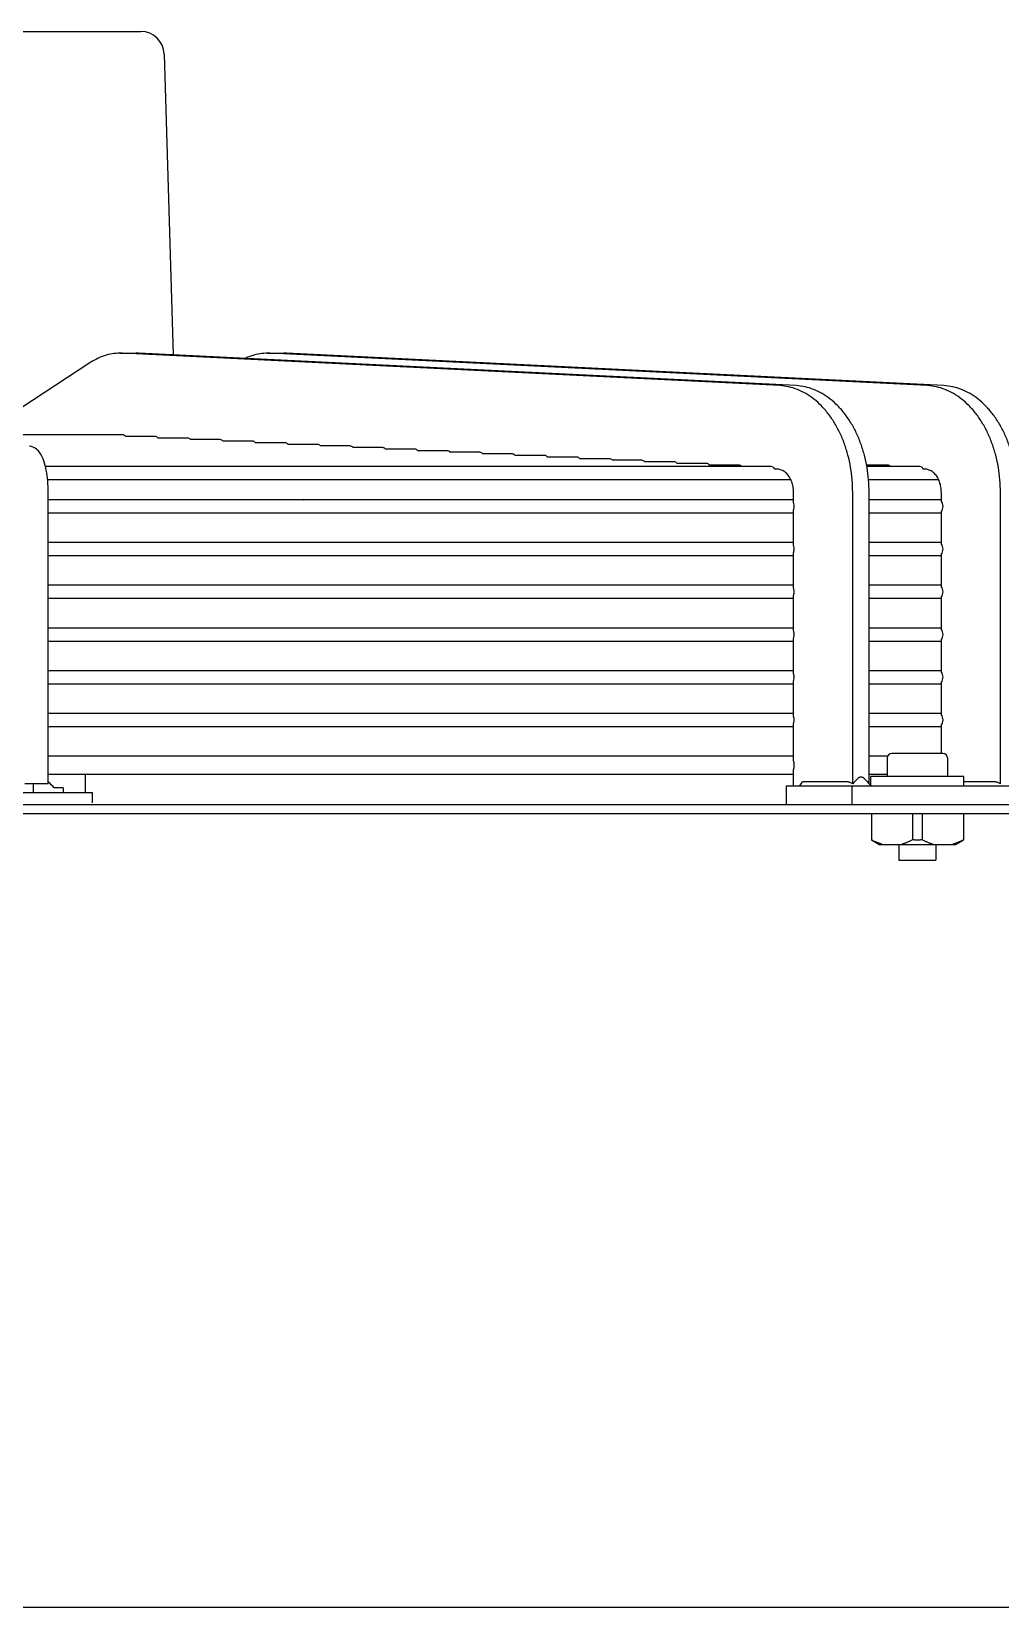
# Model space of a CAD drawing. Header units: millimetres. Extents: x 17891 to 32328, y 18593 to 29476.
# Drawn here: x 18607.1 to 18615.32, y 18977.33 to 18990.69 of the extents above; entities that cross this region are included whole.
import ezdxf

# ---------------------------------------------------------------- set-up
doc = ezdxf.new("R2010")
doc.units = ezdxf.units.MM
doc.header["$LTSCALE"] = 5
doc.layers.add('UNIT', color=6, linetype='Continuous')

msp = doc.modelspace()

# ---------------------------------------------------------------- linework, layer by layer
at = {"layer": 'UNIT'}
for p, q in [((18597.9512, 18990.6942), (18608.0305, 18990.6942)), ((18608.2272, 18990.5034), (18608.3052, 18987.9508)), ((18607.852, 18987.9657), (18607.9912, 18987.9657)), ((18613.4471, 18987.6907), (18607.8723, 18987.9653)), ((18613.5863, 18987.6907), (18608.0115, 18987.9653)), ((18609.1047, 18987.9657), (18609.2439, 18987.9657)), ((18614.6999, 18987.6907), (18609.1251, 18987.9653)), ((18614.8391, 18987.6907), (18609.2642, 18987.9653)), ((18607.6058, 18987.8889), (18606.6689, 18987.2749)), ((18607.8751, 18987.2749), (18606.3694, 18987.2749)), ((18608.151, 18987.2601), (18607.9018, 18987.2601)), ((18608.4268, 18987.2466), (18608.1768, 18987.2466)), ((18608.7024, 18987.2331), (18608.4525, 18987.2331)), ((18608.9779, 18987.2196), (18608.7281, 18987.2196)), ((18609.2533, 18987.2061), (18609.0036, 18987.2061)), ((18609.5285, 18987.1926), (18609.2789, 18987.1926)), ((18609.8037, 18987.1792), (18609.5542, 18987.1792)), ((18610.0787, 18987.1657), (18609.8293, 18987.1657)), ((18610.3537, 18987.1522), (18610.1044, 18987.1522)), ((18610.6286, 18987.1387), (18610.3794, 18987.1387)), ((18610.9035, 18987.1252), (18610.6543, 18987.1252)), ((18611.1783, 18987.1117), (18610.9291, 18987.1117)), ((18611.453, 18987.0982), (18611.2039, 18987.0982)), ((18611.7277, 18987.0847), (18611.4787, 18987.0847)), ((18612.0024, 18987.0712), (18611.7534, 18987.0712)), ((18612.277, 18987.0577), (18612.028, 18987.0577)), ((18612.5516, 18987.0442), (18612.3026, 18987.0442)), ((18612.8261, 18987.0307), (18612.5772, 18987.0307)), ((18613.1007, 18987.0172), (18612.8517, 18987.0172)), ((18614.3615, 18987.0172), (18614.1832, 18987.0172)), ((18613.3751, 18987.0037), (18607.2228, 18987.0037)), ((18607.2398, 18986.8935), (18613.5414, 18986.8935)), ((18613.4297, 18986.9824), (18613.4053, 18986.9836)), ((18614.6358, 18987.0037), (18614.1856, 18987.0037)), ((18614.1999, 18986.8935), (18614.7942, 18986.8935)), ((18614.6824, 18986.9824), (18614.6661, 18986.9832)), ((18607.2446, 18984.3163), (18607.2446, 18986.7856)), ((18613.5642, 18986.6965), (18613.5642, 18986.7856)), ((18614.0653, 18984.3128), (18614.0653, 18986.7856)), ((18614.2045, 18984.3163), (18614.2045, 18986.7856)), ((18614.8169, 18986.7089), (18614.8169, 18986.7856)), ((18615.318, 18984.3128), (18615.318, 18986.7856)), ((18613.5642, 18986.7218), (18607.2446, 18986.7218)), ((18607.2446, 18986.6115), (18613.5642, 18986.6115)), ((18607.5219, 18986.7232), (18607.5219, 18986.7218)), ((18608.2716, 18986.7232), (18608.2694, 18986.7218)), ((18608.4108, 18986.7232), (18608.4086, 18986.7218)), ((18609.4901, 18986.7232), (18609.4873, 18986.7218)), ((18613.5642, 18986.3343), (18613.5642, 18986.6368)), ((18614.8169, 18986.7218), (18614.2045, 18986.7218)), ((18614.2045, 18986.6115), (18614.8169, 18986.6115)), ((18614.8169, 18986.3467), (18614.8169, 18986.6244)), ((18613.5642, 18986.3596), (18607.2446, 18986.3596)), ((18614.8169, 18986.3596), (18614.2045, 18986.3596)), ((18607.2446, 18986.2493), (18613.5642, 18986.2493)), ((18613.5642, 18985.9721), (18613.5642, 18986.2746)), ((18614.2045, 18986.2493), (18614.8169, 18986.2493)), ((18614.8169, 18985.9845), (18614.8169, 18986.2622)), ((18613.5642, 18985.9974), (18607.2446, 18985.9974)), ((18614.8169, 18985.9974), (18614.2045, 18985.9974)), ((18607.2446, 18985.8871), (18613.5642, 18985.8871)), ((18613.5642, 18985.6099), (18613.5642, 18985.9124)), ((18614.2045, 18985.8871), (18614.8169, 18985.8871)), ((18614.8169, 18985.6223), (18614.8169, 18985.9)), ((18613.5642, 18985.6352), (18607.2446, 18985.6352)), ((18613.5642, 18985.2476), (18613.5642, 18985.5502)), ((18614.8169, 18985.6352), (18614.2045, 18985.6352)), ((18614.8169, 18985.2601), (18614.8169, 18985.5378)), ((18607.2446, 18985.5249), (18613.5642, 18985.5249)), ((18614.2045, 18985.5249), (18614.8169, 18985.5249)), ((18613.5642, 18985.2729), (18607.2446, 18985.2729)), ((18614.8169, 18985.2729), (18614.2045, 18985.2729)), ((18607.2446, 18985.1627), (18613.5642, 18985.1627)), ((18613.5642, 18984.8854), (18613.5642, 18985.188)), ((18614.2045, 18985.1627), (18614.8169, 18985.1627)), ((18614.8169, 18984.8978), (18614.8169, 18985.1756)), ((18613.5642, 18984.9107), (18607.2446, 18984.9107)), ((18614.8169, 18984.9107), (18614.2045, 18984.9107)), ((18607.2446, 18984.8005), (18613.5642, 18984.8005)), ((18613.5642, 18984.5074), (18613.5642, 18984.8258)), ((18614.2045, 18984.8005), (18614.8169, 18984.8005)), ((18614.8169, 18984.5722), (18614.8169, 18984.8134)), ((18613.5642, 18984.5485), (18607.2446, 18984.5485)), ((18614.3609, 18984.5485), (18614.2045, 18984.5485)), ((18614.3576, 18984.5328), (18614.3576, 18984.3753)), ((18614.8301, 18984.5722), (18614.397, 18984.5722)), ((18614.8694, 18984.5328), (18614.8694, 18984.3753)), ((18607.2446, 18984.395), (18613.5642, 18984.395)), ((18607.5611, 18984.2395), (18607.5611, 18984.395)), ((18613.5642, 18984.2966), (18613.5642, 18984.4362)), ((18614.2045, 18984.395), (18614.3576, 18984.395)), ((18615.0072, 18984.3753), (18614.2198, 18984.3753)), ((18614.2198, 18984.301), (18614.2198, 18984.3753)), ((18615.0072, 18984.2966), (18615.0072, 18984.3753)), ((18598.3648, 18984.2395), (18607.6168, 18984.2395)), ((18607.0478, 18984.3163), (18607.2446, 18984.3163)), ((18607.1218, 18984.2395), (18607.1218, 18984.3163)), ((18607.3731, 18984.2789), (18607.2944, 18984.2789)), ((18607.3731, 18984.2789), (18607.3731, 18984.2395)), ((18607.6168, 18984.2395), (18607.6168, 18984.1529)), ((18613.5, 18984.2966), (18615.7271, 18984.2966)), ((18613.5, 18984.2966), (18613.5, 18984.1391)), ((18614.0235, 18984.3294), (18613.6392, 18984.3294)), ((18614.0568, 18984.2966), (18614.0568, 18984.1391)), ((18615.2763, 18984.3294), (18615.0072, 18984.3294)), ((18586.1207, 18984.1391), (18619.8609, 18984.1391)), ((18619.8609, 18984.0604), (18586.1207, 18984.0604)), ((18614.2238, 18984.0604), (18614.2238, 18983.8382)), ((18614.5718, 18984.0604), (18614.5718, 18983.8382)), ((18614.6553, 18984.0604), (18614.6553, 18983.8382)), ((18615.0033, 18984.0604), (18615.0033, 18983.8382)), ((18614.2868, 18983.8005), (18614.2238, 18983.8369)), ((18614.2868, 18983.8005), (18614.9403, 18983.8005)), ((18614.4561, 18983.8005), (18614.4561, 18983.6666)), ((18614.771, 18983.8005), (18614.771, 18983.6666)), ((18614.9403, 18983.8005), (18615.0033, 18983.8369)), ((18614.4561, 18983.6666), (18614.771, 18983.6666)), ((18624.0832, 18977.3281), (18587.7487, 18977.3281))]:
    msp.add_line(p, q, dxfattribs=at)
for centre, radius, start, end in [((18608.0305, 18990.4974), 0.1969, 1.74849, 90), ((18608.3775, 18986.73), 0.0787, 353.99009, 355.0051), ((18609.1649, 18986.73), 0.0787, 184.9949, 186.00991), ((18614.397, 18984.5328), 0.0394, 90, 180), ((18614.8301, 18984.5328), 0.0394, 0, 90), ((18607.1074, 18984.1437), 0.2307, 35.84734, 53.50274)]:
    msp.add_arc(centre, radius, start, end, dxfattribs=at)
for centre, major_axis, ratio, start_param, end_param in [((18607.8751, 18987.2198), (0, -0.0551), 0.71258, 2.3922752, 3.1416779), ((18608.151, 18987.205), (0, -0.0551), 0.712077, 2.4267654, 3.1416684), ((18608.4268, 18987.1915), (0, -0.0551), 0.7116416, 2.4267545, 3.1416584), ((18608.7024, 18987.178), (0, -0.0551), 0.7112612, 2.4267455, 3.1416501), ((18608.9779, 18987.1645), (0, -0.0551), 0.7109269, 2.4267379, 3.1416431), ((18609.2532, 18987.151), (0, -0.0551), 0.7106314, 2.4267316, 3.1416373), ((18609.5285, 18987.1375), (0, -0.0551), 0.710369, 2.4267261, 3.1416323), ((18609.8037, 18987.124), (0, -0.0551), 0.7101349, 2.4267215, 3.141628), ((18610.0787, 18987.1105), (0, -0.0551), 0.7099252, 2.4267175, 3.1416243), ((18610.3537, 18987.097), (0, -0.0551), 0.7097366, 2.426714, 3.1416211), ((18610.6286, 18987.0835), (0, -0.0551), 0.7095663, 2.426711, 3.1416184), ((18610.9035, 18987.07), (0, -0.0551), 0.7094121, 2.4267084, 3.1416159), ((18611.1783, 18987.0566), (0, -0.0551), 0.7092719, 2.4267061, 3.1416138), ((18611.453, 18987.0431), (0, -0.0551), 0.7091442, 2.426704, 3.1416119), ((18611.7277, 18987.0296), (0, -0.0551), 0.7090275, 2.4267022, 3.1416103), ((18612.0024, 18987.0161), (0, -0.0551), 0.7089205, 2.4267006, 3.1416088), ((18612.277, 18987.0026), (0, -0.0551), 0.7088222, 2.4266992, 3.1416075), ((18612.5516, 18986.9891), (0, -0.0551), 0.7087318, 2.4266979, 3.1416063), ((18612.8261, 18986.9756), (0, -0.0551), 0.7086482, 2.4266968, 3.1416053), ((18613.1007, 18986.9621), (0, -0.0551), 0.708571, 2.4266957, 3.1416043), ((18614.3615, 18986.9621), (0, -0.0551), 0.7080429, 2.4266911, 3.1416001), ((18613.3751, 18986.9486), (0, -0.0551), 0.7084995, 2.259884, 3.1416035), ((18614.6358, 18986.9486), (0, -0.0551), 0.7079972, 2.2505647, 3.1415995), ((18609.3965, 18986.7872), (-0.0428, 0.0886), 0.2345697, 2.2595874, 2.2822309), ((18614.7919, 18986.6666), (0, -0.0551), 0.7079678, 1.5708033, 2.4433758), ((18614.7919, 18986.6666), (0, -0.0551), 0.7079678, 0.6982169, 1.5707894), ((18614.7919, 18986.3044), (0, -0.0551), 0.7079678, 1.5708033, 2.4433758), ((18614.7919, 18986.3044), (0, -0.0551), 0.7079678, 0.6982169, 1.5707894), ((18614.7919, 18985.9422), (0, -0.0551), 0.7079678, 1.5708033, 2.4433758), ((18614.7919, 18985.9422), (0, -0.0551), 0.7079678, 0.6982169, 1.5707894), ((18614.7919, 18985.58), (0, -0.0551), 0.7079678, 1.5708033, 2.4433758), ((18614.7919, 18985.58), (0, -0.0551), 0.7079678, 0.6982169, 1.5707894), ((18614.7919, 18985.2178), (0, -0.0551), 0.7079678, 1.5708033, 2.4433758), ((18614.7919, 18985.2178), (0, -0.0551), 0.7079678, 0.6982169, 1.5707894), ((18614.7919, 18984.8556), (0, -0.0551), 0.7079678, 1.5708033, 2.4433758), ((18614.7919, 18984.8556), (0, -0.0551), 0.7079678, 0.6982169, 1.5707894), ((18612.6431, 18985.7052), (0, -1.969), 0.7071068, 0.7736158, 0.7971806)]:
    msp.add_ellipse(centre, major_axis=major_axis, ratio=ratio, start_param=start_param, end_param=end_param, dxfattribs=at)
for points, knots in [([(18607.8723, 18987.9652), (18607.8495, 18987.9663), (18607.8264, 18987.9656), (18607.8036, 18987.9629), (18607.7808, 18987.9602), (18607.7581, 18987.9557), (18607.7357, 18987.9493), (18607.7133, 18987.9428), (18607.6912, 18987.9346), (18607.6695, 18987.9245), (18607.6478, 18987.9144), (18607.6265, 18987.9025), (18607.6058, 18987.889)], [0, 0, 0, 0, 0.2503763, 0.2503763, 0.2503763, 0.5005641, 0.5005641, 0.5005641, 0.7507518, 0.7507518, 0.7507518, 1, 1, 1, 1]), ([(18609.1251, 18987.9652), (18609.1022, 18987.9663), (18609.0792, 18987.9656), (18609.0563, 18987.9629), (18609.0335, 18987.9602), (18609.0109, 18987.9557), (18608.9885, 18987.9493), (18608.9661, 18987.9428), (18608.944, 18987.9346), (18608.9222, 18987.9245), (18608.9196, 18987.9233), (18608.9171, 18987.9221), (18608.9145, 18987.9208)], [0, 0, 0, 0, 0.25037629, 0.25037629, 0.25037629, 0.50056405, 0.50056405, 0.50056405, 0.75075182, 0.75075182, 0.75075182, 0.78029111, 0.78029111, 0.78029111, 0.78029111]), ([(18614.0653, 18986.7856), (18614.0653, 18986.8212), (18614.0638, 18986.8571), (18614.0608, 18986.8925), (18614.0578, 18986.9279), (18614.0534, 18986.9629), (18614.0475, 18986.9976), (18614.0416, 18987.0322), (18614.0342, 18987.0666), (18614.0254, 18987.1001), (18614.0167, 18987.1335), (18614.0066, 18987.166), (18613.9951, 18987.1978), (18613.9836, 18987.2295), (18613.9707, 18987.2605), (18613.9567, 18987.2901), (18613.9426, 18987.3198), (18613.9274, 18987.348), (18613.911, 18987.3751), (18613.8946, 18987.4022), (18613.8769, 18987.428), (18613.8583, 18987.4522), (18613.8398, 18987.4763), (18613.8203, 18987.4988), (18613.7999, 18987.5196), (18613.7794, 18987.5405), (18613.758, 18987.5598), (18613.736, 18987.5771), (18613.7139, 18987.5944), (18613.6913, 18987.6098), (18613.6679, 18987.6234), (18613.6446, 18987.6369), (18613.6206, 18987.6485), (18613.5963, 18987.6581), (18613.572, 18987.6676), (18613.5475, 18987.6751), (18613.5225, 18987.6805), (18613.4976, 18987.686), (18613.4723, 18987.6894), (18613.4471, 18987.6906)], [0, 0, 0, 0, 0.076921, 0.076921, 0.076921, 0.1538421, 0.1538421, 0.1538421, 0.2307631, 0.2307631, 0.2307631, 0.3076842, 0.3076842, 0.3076842, 0.3846052, 0.3846052, 0.3846052, 0.4615263, 0.4615263, 0.4615263, 0.5384473, 0.5384473, 0.5384473, 0.6153684, 0.6153684, 0.6153684, 0.6922894, 0.6922894, 0.6922894, 0.7692105, 0.7692105, 0.7692105, 0.8461315, 0.8461315, 0.8461315, 0.9230526, 0.9230526, 0.9230526, 1, 1, 1, 1]), ([(18614.2045, 18986.7856), (18614.2045, 18986.8212), (18614.203, 18986.8571), (18614.2, 18986.8925), (18614.197, 18986.9279), (18614.1926, 18986.9629), (18614.1867, 18986.9976), (18614.1808, 18987.0322), (18614.1734, 18987.0666), (18614.1646, 18987.1001), (18614.1559, 18987.1335), (18614.1458, 18987.166), (18614.1343, 18987.1978), (18614.1228, 18987.2295), (18614.1099, 18987.2605), (18614.0959, 18987.2901), (18614.0818, 18987.3198), (18614.0666, 18987.348), (18614.0502, 18987.3751), (18614.0338, 18987.4022), (18614.0161, 18987.428), (18613.9975, 18987.4522), (18613.979, 18987.4763), (18613.9595, 18987.4988), (18613.9391, 18987.5196), (18613.9186, 18987.5405), (18613.8972, 18987.5598), (18613.8752, 18987.5771), (18613.8531, 18987.5944), (18613.8305, 18987.6098), (18613.8071, 18987.6234), (18613.7838, 18987.6369), (18613.7598, 18987.6485), (18613.7355, 18987.6581), (18613.7112, 18987.6676), (18613.6866, 18987.6751), (18613.6617, 18987.6805), (18613.6368, 18987.686), (18613.6115, 18987.6894), (18613.5863, 18987.6906)], [0, 0, 0, 0, 0.076921, 0.076921, 0.076921, 0.1538421, 0.1538421, 0.1538421, 0.2307631, 0.2307631, 0.2307631, 0.3076842, 0.3076842, 0.3076842, 0.3846052, 0.3846052, 0.3846052, 0.4615263, 0.4615263, 0.4615263, 0.5384473, 0.5384473, 0.5384473, 0.6153684, 0.6153684, 0.6153684, 0.6922894, 0.6922894, 0.6922894, 0.7692105, 0.7692105, 0.7692105, 0.8461315, 0.8461315, 0.8461315, 0.9230526, 0.9230526, 0.9230526, 1, 1, 1, 1]), ([(18615.318, 18986.7856), (18615.318, 18986.8212), (18615.3165, 18986.8571), (18615.3136, 18986.8925), (18615.3106, 18986.9279), (18615.3062, 18986.9629), (18615.3003, 18986.9976), (18615.2943, 18987.0322), (18615.2869, 18987.0666), (18615.2782, 18987.1001), (18615.2694, 18987.1335), (18615.2593, 18987.166), (18615.2478, 18987.1978), (18615.2363, 18987.2295), (18615.2235, 18987.2605), (18615.2094, 18987.2901), (18615.1954, 18987.3198), (18615.1802, 18987.348), (18615.1637, 18987.3751), (18615.1473, 18987.4022), (18615.1297, 18987.428), (18615.1111, 18987.4522), (18615.0925, 18987.4763), (18615.0731, 18987.4988), (18615.0526, 18987.5196), (18615.0322, 18987.5405), (18615.0107, 18987.5598), (18614.9887, 18987.5771), (18614.9667, 18987.5944), (18614.944, 18987.6098), (18614.9207, 18987.6234), (18614.8974, 18987.6369), (18614.8733, 18987.6485), (18614.849, 18987.6581), (18614.8247, 18987.6676), (18614.8002, 18987.6751), (18614.7753, 18987.6805), (18614.7503, 18987.686), (18614.725, 18987.6894), (18614.6999, 18987.6906)], [0, 0, 0, 0, 0.076921, 0.076921, 0.076921, 0.1538421, 0.1538421, 0.1538421, 0.2307631, 0.2307631, 0.2307631, 0.3076842, 0.3076842, 0.3076842, 0.3846052, 0.3846052, 0.3846052, 0.4615263, 0.4615263, 0.4615263, 0.5384473, 0.5384473, 0.5384473, 0.6153684, 0.6153684, 0.6153684, 0.6922894, 0.6922894, 0.6922894, 0.7692105, 0.7692105, 0.7692105, 0.8461315, 0.8461315, 0.8461315, 0.9230526, 0.9230526, 0.9230526, 1, 1, 1, 1]), ([(18615.4572, 18986.7856), (18615.4572, 18986.8212), (18615.4557, 18986.8571), (18615.4528, 18986.8925), (18615.4498, 18986.9279), (18615.4454, 18986.9629), (18615.4394, 18986.9976), (18615.4335, 18987.0322), (18615.4261, 18987.0666), (18615.4174, 18987.1001), (18615.4086, 18987.1335), (18615.3985, 18987.166), (18615.387, 18987.1978), (18615.3755, 18987.2295), (18615.3627, 18987.2605), (18615.3486, 18987.2901), (18615.3346, 18987.3198), (18615.3194, 18987.348), (18615.3029, 18987.3751), (18615.2865, 18987.4022), (18615.2689, 18987.428), (18615.2503, 18987.4522), (18615.2317, 18987.4763), (18615.2123, 18987.4988), (18615.1918, 18987.5196), (18615.1714, 18987.5405), (18615.1499, 18987.5598), (18615.1279, 18987.5771), (18615.1059, 18987.5944), (18615.0832, 18987.6098), (18615.0599, 18987.6234), (18615.0365, 18987.6369), (18615.0125, 18987.6485), (18614.9882, 18987.6581), (18614.9639, 18987.6676), (18614.9394, 18987.6751), (18614.9145, 18987.6805), (18614.8895, 18987.686), (18614.8642, 18987.6894), (18614.8391, 18987.6906)], [0, 0, 0, 0, 0.076921, 0.076921, 0.076921, 0.1538421, 0.1538421, 0.1538421, 0.2307631, 0.2307631, 0.2307631, 0.3076842, 0.3076842, 0.3076842, 0.3846052, 0.3846052, 0.3846052, 0.4615263, 0.4615263, 0.4615263, 0.5384473, 0.5384473, 0.5384473, 0.6153684, 0.6153684, 0.6153684, 0.6922894, 0.6922894, 0.6922894, 0.7692105, 0.7692105, 0.7692105, 0.8461315, 0.8461315, 0.8461315, 0.9230526, 0.9230526, 0.9230526, 1, 1, 1, 1]), ([(18607.2446, 18986.7856), (18607.2446, 18986.8185), (18607.2433, 18986.8513), (18607.2381, 18986.9146), (18607.2342, 18986.9451), (18607.2239, 18987.0019), (18607.2174, 18987.0283), (18607.2008, 18987.0769), (18607.1913, 18987.0993), (18607.1675, 18987.132), (18607.1584, 18987.1425), (18607.1324, 18987.1629), (18607.1142, 18987.173), (18607.09, 18987.1776), (18607.0878, 18987.178), (18607.0856, 18987.1783)], [1.5707963, 1.5707963, 1.5707963, 1.5707963, 1.8779743, 1.8779743, 2.1851522, 2.1851522, 2.4923302, 2.4923302, 2.7995081, 2.7995081, 2.9409737, 2.9409737, 3.0918576, 3.0918576, 3.1066861, 3.1066861, 3.1066861, 3.1066861]), ([(18613.5642, 18986.7856), (18613.5642, 18986.7934), (18613.5639, 18986.8011), (18613.5632, 18986.8088), (18613.5626, 18986.8165), (18613.5616, 18986.8242), (18613.5603, 18986.8317), (18613.559, 18986.8392), (18613.5574, 18986.8466), (18613.5555, 18986.8539), (18613.5536, 18986.8612), (18613.5514, 18986.8683), (18613.5489, 18986.8752), (18613.5464, 18986.8821), (18613.5437, 18986.8888), (18613.5406, 18986.8952), (18613.5375, 18986.9016), (18613.5342, 18986.9078), (18613.5306, 18986.9137), (18613.5271, 18986.9196), (18613.5233, 18986.9252), (18613.5192, 18986.9304), (18613.5152, 18986.9357), (18613.5109, 18986.9406), (18613.5065, 18986.9452), (18613.502, 18986.9497), (18613.4974, 18986.9539), (18613.4926, 18986.9576), (18613.4878, 18986.9614), (18613.4828, 18986.9648), (18613.4778, 18986.9677), (18613.4727, 18986.9707), (18613.4675, 18986.9732), (18613.4622, 18986.9753), (18613.4569, 18986.9773), (18613.4515, 18986.979), (18613.4461, 18986.9802), (18613.4407, 18986.9814), (18613.4352, 18986.9821), (18613.4297, 18986.9824)], [0, 0, 0, 0, 0.076921, 0.076921, 0.076921, 0.153842, 0.153842, 0.153842, 0.230763, 0.230763, 0.230763, 0.307684, 0.307684, 0.307684, 0.384605, 0.384605, 0.384605, 0.461526, 0.461526, 0.461526, 0.538447, 0.538447, 0.538447, 0.615368, 0.615368, 0.615368, 0.692289, 0.692289, 0.692289, 0.7692101, 0.7692101, 0.7692101, 0.8461311, 0.8461311, 0.8461311, 0.9230521, 0.9230521, 0.9230521, 1, 1, 1, 1]), ([(18614.8169, 18986.7856), (18614.8169, 18986.7934), (18614.8166, 18986.8011), (18614.816, 18986.8088), (18614.8153, 18986.8165), (18614.8144, 18986.8242), (18614.8131, 18986.8317), (18614.8118, 18986.8392), (18614.8102, 18986.8466), (18614.8083, 18986.8539), (18614.8064, 18986.8612), (18614.8042, 18986.8683), (18614.8017, 18986.8752), (18614.7992, 18986.8821), (18614.7964, 18986.8888), (18614.7934, 18986.8952), (18614.7903, 18986.9016), (18614.787, 18986.9078), (18614.7834, 18986.9137), (18614.7798, 18986.9196), (18614.776, 18986.9252), (18614.772, 18986.9304), (18614.7679, 18986.9357), (18614.7637, 18986.9406), (18614.7592, 18986.9452), (18614.7548, 18986.9497), (18614.7501, 18986.9539), (18614.7453, 18986.9576), (18614.7405, 18986.9614), (18614.7356, 18986.9648), (18614.7305, 18986.9677), (18614.7254, 18986.9707), (18614.7202, 18986.9732), (18614.7149, 18986.9753), (18614.7096, 18986.9773), (18614.7043, 18986.979), (18614.6988, 18986.9802), (18614.6934, 18986.9814), (18614.6879, 18986.9821), (18614.6824, 18986.9824)], [0, 0, 0, 0, 0.076921, 0.076921, 0.076921, 0.153842, 0.153842, 0.153842, 0.230763, 0.230763, 0.230763, 0.307684, 0.307684, 0.307684, 0.384605, 0.384605, 0.384605, 0.461526, 0.461526, 0.461526, 0.538447, 0.538447, 0.538447, 0.615368, 0.615368, 0.615368, 0.692289, 0.692289, 0.692289, 0.7692101, 0.7692101, 0.7692101, 0.8461311, 0.8461311, 0.8461311, 0.9230521, 0.9230521, 0.9230521, 1, 1, 1, 1]), ([(18613.5704, 18986.6666), (18613.5704, 18986.6734), (18613.5693, 18986.6814), (18613.5666, 18986.6906), (18613.5655, 18986.6936), (18613.5642, 18986.6965)], [-0.830133896, -0.830133896, -0.830133896, -0.830133896, -0.778331745, -0.778331745, -0.754611842, -0.754611842, -0.754611842, -0.754611842]), ([(18613.5642, 18986.6368), (18613.5655, 18986.6397), (18613.5666, 18986.6427), (18613.5693, 18986.6519), (18613.5704, 18986.6599), (18613.5704, 18986.6666)], [-0.075522054, -0.075522054, -0.075522054, -0.075522054, -0.051802151, -0.051802151, 0, 0, 0, 0]), ([(18613.5704, 18986.3044), (18613.5704, 18986.3112), (18613.5693, 18986.3192), (18613.5666, 18986.3284), (18613.5655, 18986.3314), (18613.5642, 18986.3343)], [-0.830133896, -0.830133896, -0.830133896, -0.830133896, -0.778331745, -0.778331745, -0.754611842, -0.754611842, -0.754611842, -0.754611842]), ([(18613.5642, 18986.2746), (18613.5655, 18986.2775), (18613.5666, 18986.2805), (18613.5693, 18986.2896), (18613.5704, 18986.2976), (18613.5704, 18986.3044)], [-0.075522054, -0.075522054, -0.075522054, -0.075522054, -0.051802151, -0.051802151, 0, 0, 0, 0]), ([(18613.5704, 18985.9422), (18613.5704, 18985.949), (18613.5693, 18985.957), (18613.5666, 18985.9662), (18613.5655, 18985.9692), (18613.5642, 18985.9721)], [0, 0, 0, 0, 0.051802151, 0.051802151, 0.075522054, 0.075522054, 0.075522054, 0.075522054]), ([(18613.5642, 18985.9124), (18613.5655, 18985.9153), (18613.5666, 18985.9183), (18613.5693, 18985.9274), (18613.5704, 18985.9354), (18613.5704, 18985.9422)], [0.754611842, 0.754611842, 0.754611842, 0.754611842, 0.778331745, 0.778331745, 0.830133896, 0.830133896, 0.830133896, 0.830133896]), ([(18613.5704, 18985.58), (18613.5704, 18985.5868), (18613.5693, 18985.5948), (18613.5666, 18985.604), (18613.5655, 18985.607), (18613.5642, 18985.6099)], [0, 0, 0, 0, 0.051802151, 0.051802151, 0.075522054, 0.075522054, 0.075522054, 0.075522054]), ([(18613.5642, 18985.5502), (18613.5655, 18985.5531), (18613.5666, 18985.5561), (18613.5693, 18985.5652), (18613.5704, 18985.5732), (18613.5704, 18985.58)], [0.754611843, 0.754611843, 0.754611843, 0.754611843, 0.778331746, 0.778331746, 0.830133897, 0.830133897, 0.830133897, 0.830133897]), ([(18613.5704, 18985.2178), (18613.5704, 18985.2246), (18613.5693, 18985.2326), (18613.5666, 18985.2418), (18613.5655, 18985.2448), (18613.5642, 18985.2476)], [0, 0, 0, 0, 0.051802151, 0.051802151, 0.075522054, 0.075522054, 0.075522054, 0.075522054]), ([(18613.5642, 18985.188), (18613.5655, 18985.1909), (18613.5666, 18985.1939), (18613.5693, 18985.203), (18613.5704, 18985.211), (18613.5704, 18985.2178)], [0.754610412, 0.754610412, 0.754610412, 0.754610412, 0.77830675, 0.77830675, 0.830133897, 0.830133897, 0.830133897, 0.830133897]), ([(18613.5704, 18984.8556), (18613.5704, 18984.8624), (18613.5693, 18984.8704), (18613.5666, 18984.8796), (18613.5655, 18984.8826), (18613.5642, 18984.8854)], [0, 0, 0, 0, 0.051802151, 0.051802151, 0.075522054, 0.075522054, 0.075522054, 0.075522054]), ([(18613.5642, 18984.8258), (18613.5655, 18984.8287), (18613.5666, 18984.8317), (18613.5693, 18984.8408), (18613.5704, 18984.8488), (18613.5704, 18984.8556)], [-0.075522054, -0.075522054, -0.075522054, -0.075522054, -0.051802151, -0.051802151, 0, 0, 0, 0]), ([(18613.5704, 18984.4718), (18613.5704, 18984.4812), (18613.5688, 18984.4924), (18613.5657, 18984.5032), (18613.565, 18984.5053), (18613.5642, 18984.5074)], [-1.156260963, -1.156260963, -1.156260963, -1.156260963, -1.084108004, -1.084108004, -1.067161101, -1.067161101, -1.067161101, -1.067161101]), ([(18613.5642, 18984.4362), (18613.565, 18984.4382), (18613.5657, 18984.4404), (18613.5688, 18984.4512), (18613.5704, 18984.4623), (18613.5704, 18984.4718)], [1.067161101, 1.067161101, 1.067161101, 1.067161101, 1.084108004, 1.084108004, 1.156260963, 1.156260963, 1.156260963, 1.156260963]), ([(18614.1766, 18984.3448), (18614.1734, 18984.3482), (18614.1703, 18984.3512), (18614.1614, 18984.3594), (18614.1558, 18984.3638), (18614.1474, 18984.3682), (18614.1445, 18984.3694), (18614.1393, 18984.3706), (18614.1371, 18984.3709), (18614.1327, 18984.3709), (18614.1305, 18984.3706), (18614.1253, 18984.3694), (18614.1224, 18984.3682), (18614.114, 18984.3638), (18614.1084, 18984.3594), (18614.0919, 18984.3443), (18614.0798, 18984.3305), (18614.0653, 18984.3128)], [-0.70512845, -0.70512845, -0.70512845, -0.70512845, -0.64697279, -0.64697279, -0.53019487, -0.53019487, -0.47055032, -0.47055032, -0.42676959, -0.42676959, -0.38298885, -0.38298885, -0.32334424, -0.32334424, -0.20656606, -0.20656606, -0.00000111, -0.00000111, -0.00000111, -0.00000111]), ([(18614.0653, 18984.3128), (18614.0583, 18984.3179), (18614.051, 18984.3224), (18614.0399, 18984.3267), (18614.0364, 18984.3278), (18614.0312, 18984.3288), (18614.0296, 18984.329), (18614.0265, 18984.3293), (18614.025, 18984.3294), (18614.0235, 18984.3294)], [-0.15736197, -0.15736197, -0.15736197, -0.15736197, -0.07242537, -0.07242537, -0.03362782, -0.03362782, -0.01579049, -0.01579049, 0, 0, 0, 0]), ([(18615.318, 18984.3128), (18615.3111, 18984.3179), (18615.3037, 18984.3224), (18615.2927, 18984.3267), (18615.2892, 18984.3278), (18615.284, 18984.3288), (18615.2823, 18984.329), (18615.2792, 18984.3293), (18615.2777, 18984.3294), (18615.2763, 18984.3294)], [-0.15736195, -0.15736195, -0.15736195, -0.15736195, -0.07243039, -0.07243039, -0.03362963, -0.03362963, -0.01579125, -0.01579125, 0, 0, 0, 0]), ([(18614.2238, 18983.8382), (18614.2238, 18983.8379), (18614.2238, 18983.8374), (18614.2238, 18983.837), (18614.2238, 18983.8369), (18614.2238, 18983.8369)], [0, 0, 0, 0, 0.16666667, 0.33333333, 0.5, 0.5, 0.5, 0.5])]:
    msp.add_open_spline(points, degree=3, knots=knots, dxfattribs=at)
for points in [[(18608.0095, 18987.9653), (18608.0034, 18987.9656), (18607.9973, 18987.9657), (18607.9912, 18987.9657)], [(18609.2622, 18987.9653), (18609.2561, 18987.9656), (18609.25, 18987.9657), (18609.2439, 18987.9657)], [(18614.1766, 18984.3448), (18614.1923, 18984.3285), (18614.2082, 18984.3124), (18614.2244, 18984.2966)], [(18614.3151, 18983.8005), (18614.3118, 18983.8015), (18614.3054, 18983.8034), (18614.2956, 18983.8067), (18614.2859, 18983.8103), (18614.276, 18983.8141), (18614.266, 18983.8182), (18614.2558, 18983.8227), (18614.2454, 18983.8275), (18614.2348, 18983.8326), (18614.2275, 18983.8363), (18614.2238, 18983.8382)], [(18614.5718, 18983.8382), (18614.568, 18983.8362), (18614.5607, 18983.8325), (18614.5499, 18983.8274), (18614.5395, 18983.8226), (18614.5293, 18983.8181), (18614.5193, 18983.814), (18614.5094, 18983.8102), (18614.4997, 18983.8066), (18614.4901, 18983.8034), (18614.4837, 18983.8014), (18614.4805, 18983.8005)], [(18614.6553, 18983.8382), (18614.6507, 18983.8379), (18614.6414, 18983.8374), (18614.6275, 18983.837), (18614.6135, 18983.8368), (18614.5996, 18983.837), (18614.5857, 18983.8374), (18614.5764, 18983.8379), (18614.5718, 18983.8382)], [(18614.7466, 18983.8005), (18614.7433, 18983.8015), (18614.7369, 18983.8034), (18614.7271, 18983.8067), (18614.7174, 18983.8103), (18614.7075, 18983.8141), (18614.6975, 18983.8182), (18614.6873, 18983.8227), (18614.6769, 18983.8275), (18614.6663, 18983.8326), (18614.659, 18983.8363), (18614.6553, 18983.8382)], [(18615.0033, 18983.8382), (18614.9995, 18983.8362), (18614.9922, 18983.8325), (18614.9814, 18983.8274), (18614.971, 18983.8226), (18614.9608, 18983.8181), (18614.9508, 18983.814), (18614.9409, 18983.8102), (18614.9312, 18983.8066), (18614.9216, 18983.8034), (18614.9152, 18983.8014), (18614.912, 18983.8005)]]:
    msp.add_open_spline(points, degree=3, dxfattribs=at)

doc.saveas('drawing.dxf')
